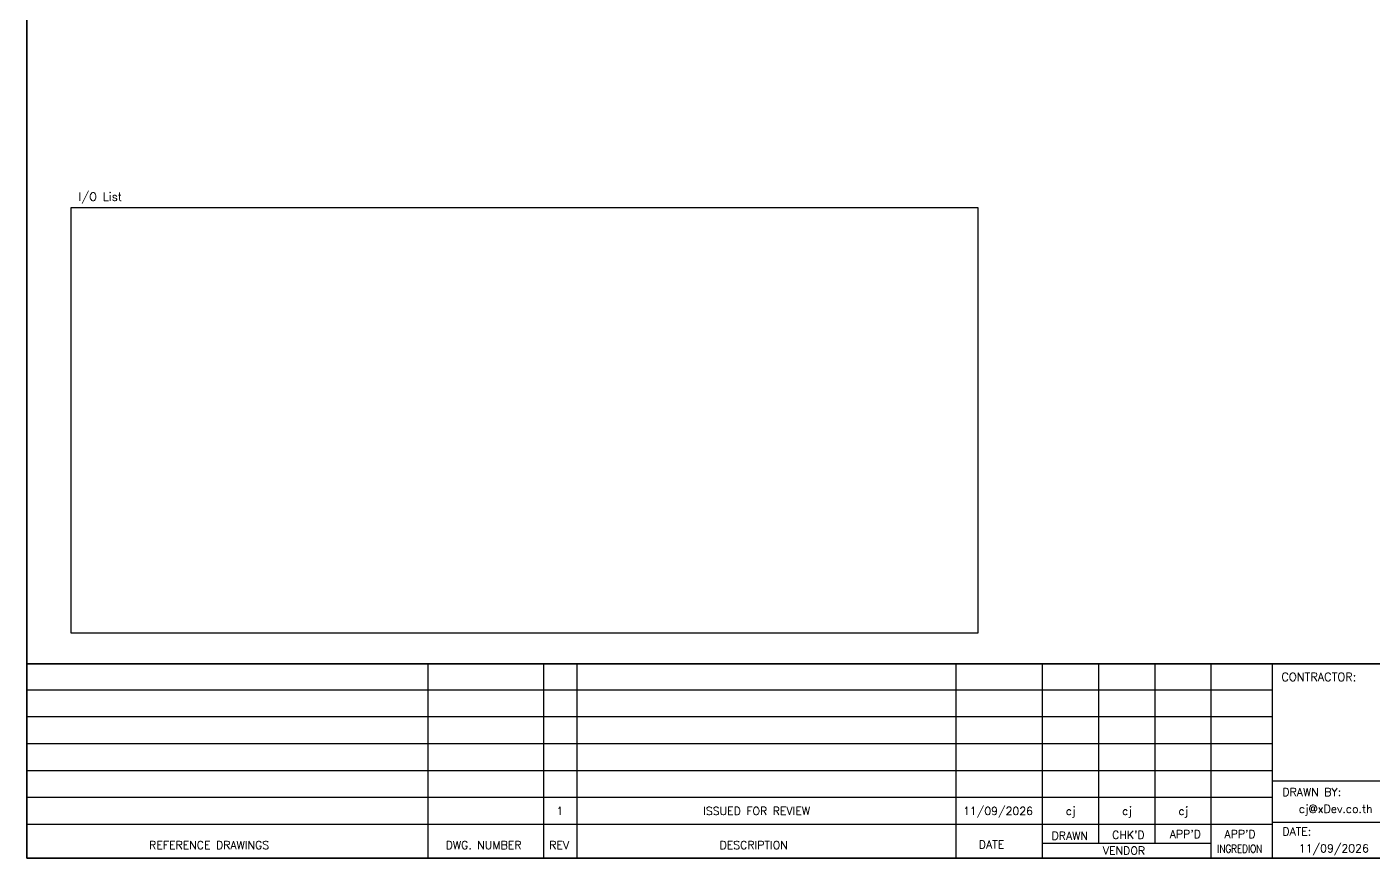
# Model space of a CAD drawing. Header units: millimetres. Extents: x 0 to 66793, y 0 to 2820.
# Drawn here: x 62900 to 64897, y 0 to 1234 of the extents above; entities that cross this region are included whole.
import ezdxf
from ezdxf.enums import TextEntityAlignment as Align

# ---------------------------------------------------------------- set-up
doc = ezdxf.new("R2010")
doc.units = ezdxf.units.MM
for name, color, linetype in [('GT_1', 9, 'Continuous'), ('HELPPOINT', 7, 'Continuous'), ('MEMBER', 7, 'Continuous')]:
    doc.layers.add(name, color=color, linetype=linetype)
doc.styles.add('ROMANS', font='romans.shx', dxfattribs={"width": 0.85, "height": 25})

msp = doc.modelspace()

# ---------------------------------------------------------------- linework, layer by layer
msp.add_lwpolyline([(62965.2, 965.9), (64311, 965.9), (64311, 333.8), (62965.2, 333.8)], close=True)
at = {"layer": 'GT_1', "color": 4}
for p, q in [((63494.9, 0), (63494.9, 288.2)), ((63666.8, 0), (63666.8, 288.2)), ((63716, 0), (63716, 288.2)), ((64278.6, 0), (64278.6, 288.2)), ((64407, 0), (64407, 288.2)), ((64490.5, 21.8), (64490.5, 288.2)), ((64574, 21.8), (64574, 288.2)), ((64657.3, 0), (64657.3, 288.2)), ((64748.3, 0), (64748.3, 288.2)), ((64748.3, 249.3), (62899.5, 249.3)), ((64748.3, 209.5), (62899.5, 209.5)), ((64748.3, 169.6), (62899.5, 169.6)), ((64748.3, 129.7), (62899.5, 129.7)), ((65535.3, 114.3), (64748.3, 114.3)), ((64748.3, 89.7), (62899.5, 89.7)), ((64748.2, 49.8), (62899.5, 49.8)), ((65535.3, 52.9), (64748.3, 52.9)), ((64657.3, 21.8), (64407, 21.8))]:
    msp.add_line(p, q, dxfattribs=at)
at = {"layer": 'HELPPOINT', "color": 4, "lineweight": 35}
for p, q in [((62899.5, 0), (62899.5, 2704.2)), ((62899.5, 0), (62899.5, 2704.2)), ((66792.8, 0), (62899.5, 0)), ((66792.8, 0), (62899.5, 0))]:
    msp.add_line(p, q, dxfattribs=at)
at = {"layer": 'MEMBER', "color": 4, "lineweight": 35}
msp.add_line((62899.5, 288.2), (66792.8, 288.2), dxfattribs=at)
msp.add_line((62899.5, 288.2), (66792.8, 288.2), dxfattribs=at)

# ---------------------------------------------------------------- texts
at = {"layer": 'MEMBER', "color": 4, "ltscale": 0.8, "style": 'ROMANS'}
for s, height, p in [('I/O List', 12.35, (62976.1, 975.6)), ('CONTRACTOR:', 12.35, (64761.4, 262.7)), ('DRAWN BY:', 11.88, (64762.9, 92.1)), ('cj@xDev.co.th', 11.875, (64787.3, 67.2)), ("CHK'D", 11.88, (64510.1, 28.5)), ("APP'D", 11.88, (64595.7, 29.7)), ("APP'D", 11.88, (64676.9, 29.7)), ('DATE:', 11.88, (64762.9, 33.6)), ('REFERENCE DRAWINGS', 11.875, (63080.9, 13.4)), ('DWG. NUMBER', 11.875, (63521.1, 13.4)), ('REV', 11.88, (63674.7, 13.4)), ('DESCRIPTION', 11.875, (63927.5, 13.4)), ('DATE', 11.88, (64312.3, 14.2)), ('DRAWN', 11.88, (64420.3, 27.3)), ('11/09/2026', 11.88, (64787.3, 8.5)), ('VENDOR', 11.88, (64496.4, 5.1))]:
    msp.add_text(s, height=height, dxfattribs=at).set_placement(p)
for s, height, p in [('1', 11.9, (63690.5, 69.9)), ('ISSUED FOR REVIEW', 11.875, (63982.5, 69.9)), ('11/09/2026', 11.88, (64340.8, 69.9)), ('cj', 11.88, (64448.6, 69.9)), ('cj', 11.88, (64532.2, 69.9)), ('cj', 11.88, (64615.7, 69.9))]:
    msp.add_text(s, height=height, dxfattribs=at).set_placement(p, align=Align.MIDDLE_CENTER)
at = {"layer": 'MEMBER', "color": 4, "ltscale": 0.8, "style": 'ROMANS', "width": 0.8}
msp.add_text('INGREDION', height=11.88, dxfattribs=at).set_placement((64666.1, 8))

doc.saveas('drawing.dxf')
